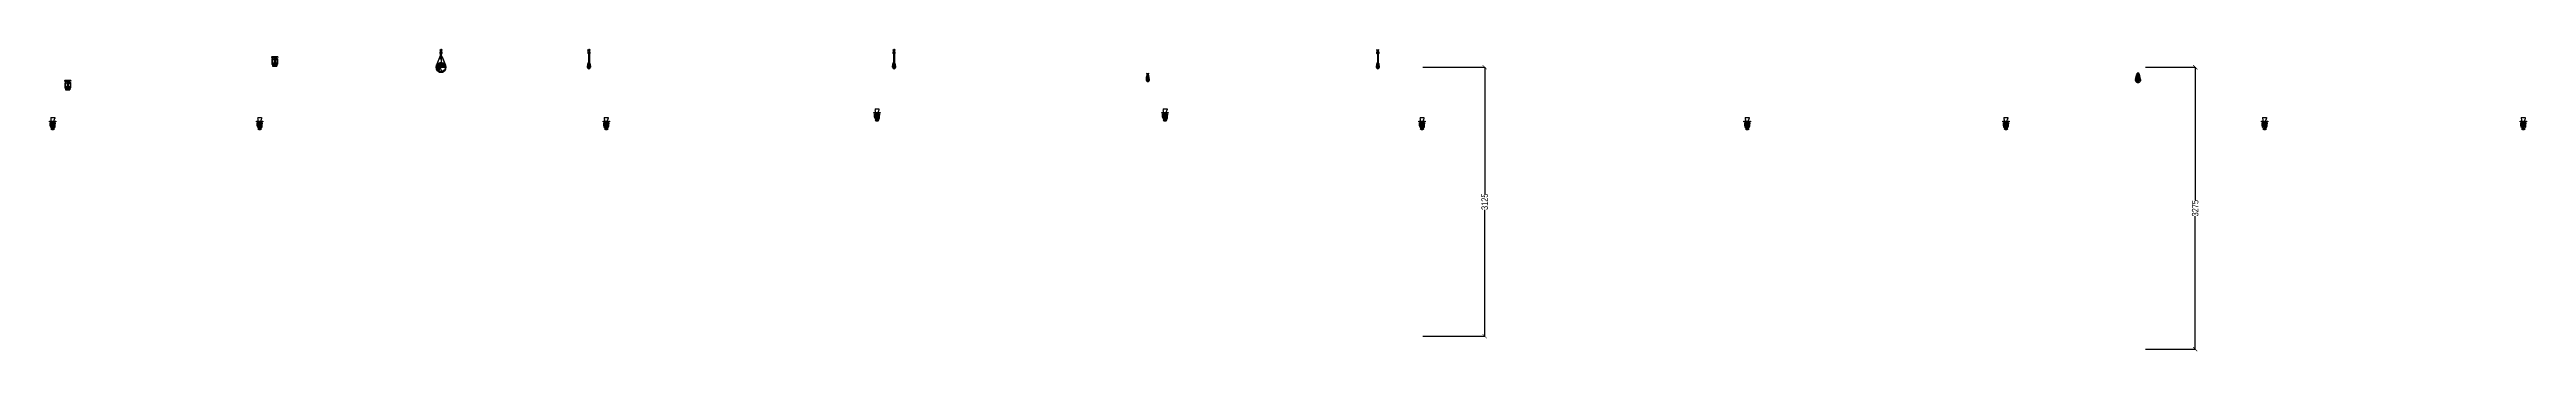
# Model space of a CAD drawing. Header units: millimetres. Extents: x -194958 to 83200, y -72620 to 64568.
# Drawn here: x 22113 to 50836, y 61059 to 64568 of the extents above; entities that cross this region are included whole.
import ezdxf

# ---------------------------------------------------------------- set-up
doc = ezdxf.new("R2010")
doc.units = ezdxf.units.MM
doc.header["$LTSCALE"] = 200
doc.header["$PDMODE"] = 3
doc.header["$PDSIZE"] = 150
for name, pattern in [('30005-M032-GRD-DBE03-2104$0$30005-PL032-GRD-DBEB1.2-2304$0$CENTER', [50.8, 31.75, -6.35, 6.35, -6.35]), ('30005-M032-GRD-DBE03-2104$0$30005-PL032-GRD-DBEB1.2-2304$0$phl_thick', [0]), ('CONTINOUS', [0]), ('DASH', [0.35, 0.25, -0.1])]:
    doc.linetypes.add(name, pattern=pattern)
doc.layers.get('Defpoints').update_dxf_attribs({"color": 8, "linetype": 'DASH'})
for name, color, linetype, lineweight in [('_GD-M-FP-PenSpr-68°C', 150, 'Continuous', 30), ('_GD-M-FP-SprnBrn-100mm', 7, 'CONTINOUS', 30), ('_GD-M-FP-SprnBrn-25mm', 1, 'CONTINOUS', 30), ('_GD-M-FP-SprnBrn-50mm', 4, 'CONTINOUS', 30), ('_GD-M-FP-UprSpr', 150, 'Continuous', 30), ('GD-M-FP-SprnMnLL', 230, 'Continuous', 30)]:
    doc.layers.add(name, color=color, linetype=linetype, lineweight=lineweight)
doc.layers.add('GD-M-SUPPORT', color=9, linetype='Continuous')
doc.styles.add('M-1', font='ARIALN.TTF')
doc.dimstyles.new('HALF', dxfattribs={"dimtxt": 75, "dimasz": 50, "dimexe": 0, "dimexo": 0, "dimgap": 0.09, "dimtad": 0, "dimdec": 0, "dimzin": 0, "dimdsep": 46, "dimtxsty": 'M-1', "dimblk": 'ARCHTICK', "dimcen": 0, "dimclrd": 256, "dimclre": 256, "dimclrt": 122, "dimadec": 0, "dimazin": 0, "dimtfac": 1, "dimtdec": 0, "dimtix": 1, "dimtofl": 0, "dimtmove": 0, "dimatfit": 0, "dimfxl": 1, "dimtolj": 1, "dimtzin": 0, "dimarcsym": 0})

# ---------------------------------------------------------------- blocks, each defined once
blk = doc.blocks.new('G$CD4ABA453')
for p, q in [((-23, 41), (-23, 29)), ((-23, 41), (23, 41)), ((-16, 0), (-16, 14)), ((16, 0), (16, 14)), ((23, 41), (23, 29)), ((-29, -56), (-29, -32)), ((-17, -56), (-17, -32)), ((-16, -10), (-16, -20)), ((-10, -97), (10, -97)), ((-6, -65), (-6, -32)), ((-4, -98), (4, -98)), ((-3, -79), (3, -79)), ((6, -65), (6, -32)), ((16, -10), (16, -20)), ((18, -56), (18, -32)), ((29, -56), (29, -32))]:
    blk.add_line(p, q)
blk.add_lwpolyline([(37, 0), (37, -10), (-37, -10), (-37, 0)], close=True)
blk.add_lwpolyline([(29, -32), (-29, -32), (-29, -23, -0.414214), (-26, -20), (26, -20, -0.414214), (29, -23)], format="xyb", close=True)
for points in [[(-3, -76), (3, -76)], [(3, -78), (-3, -78)]]:
    blk.add_lwpolyline(points)
for centre, radius, start, end in [((-8, 30), 15.7, 186.4449, 224.4999), ((-23, 14), 6.78, 358.374, 52.5708), ((23, 14), 6.78, 127.4292, 181.626), ((8, 30), 15.7, 315.5001, 353.5551), ((10, -56), 38.1, 179.1356, 244.7412), ((-19, -91), 1.81, 12.6804, 180.6017), ((-12, -88), 8.83, 202.3786, 268.4552), ((10, -56), 27.1, 178.7835, 241.5286), ((-15, -91), 1.81, 31.3881, 167.3196), ((-11, -90), 6.46, 182.0227, 275.3549), ((-12, -91), 1.81, 356.6084, 148.6119), ((-8, -91), 5.92, 168.389, 249.8043), ((-9, -91), 1.81, 197.6416, 347.3196), ((-15, -82), 12, 313.8174, 9.0225), ((-4, -92), 2.82, 21.5946, 158.4054), ((15, -64), 21, 180, 209.7137), ((-4, -97), 1.4, 177.917, 263.4767), ((-3, -75), 0.892, 123.246, 248.3085), ((0, -69), 6.35, 237.7427, 302.2573), ((-3, -77), 0.892, 111.6915, 248.3085), ((0, -81), 3.81, 24.5053, 155.4947), ((0, -91), 1.81, 192.6804, 347.3196), ((0, -91), 1.81, 192.6804, 347.3196), ((5, -92), 2.82, 21.5946, 158.4054), ((3, -75), 0.892, 291.6915, 56.754), ((3, -77), 0.892, 291.6915, 68.3085), ((15, -82), 12, 170.9775, 226.1826), ((-9, -56), 27.1, 298.4714, 1.2165), ((-15, -64), 21, 330.2863, 3.0996), ((4, -97), 1.4, 276.5233, 2.083), ((-9, -56), 38.1, 295.2588, 0.8644), ((9, -91), 1.81, 192.6804, 342.3584), ((8, -91), 5.92, 290.1957, 11.611), ((8, -91), 5.92, 290.1957, 11.611), ((11, -90), 6.46, 264.6451, 357.9773), ((12, -91), 1.81, 31.3881, 183.3916), ((13, -88), 8.83, 271.5448, 337.6214), ((16, -91), 1.81, 12.6804, 148.6119), ((19, -91), 1.81, 359.3983, 167.3196)]:
    blk.add_arc(centre, radius, start, end)
blk = doc.blocks.new('*U6878')
h = blk.add_hatch(color=256)
h.dxf.hatch_style = 1
edge = h.paths.add_edge_path()
edge.add_arc((0, 0), 50, 0, 180.0188)
edge.add_arc((-25, 0), 25, 180.0188, 359.8713)
edge.add_arc((25, 0), 25, 0.2763, 179.8713, ccw=False)
blk.add_lwpolyline([(50, 0, 1.000164), (-50, 0, 0.998713), (0, 0, -0.996472), (50, 0, -1.004834)], format="xyb")
for radius in [57.1, 50]:
    blk.add_circle((0, 0), radius)
at = {"layer": 'GD-M-SUPPORT', "linetype": '30005-M032-GRD-DBE03-2104$0$30005-PL032-GRD-DBEB1.2-2304$0$CENTER', "ltscale": 0.02}
for p, q in [((-61, 0), (61, 0)), ((0, 178), (0, -62))]:
    blk.add_line(p, q, dxfattribs=at)
at = {"layer": 'GD-M-SUPPORT', "linetype": '30005-M032-GRD-DBE03-2104$0$30005-PL032-GRD-DBEB1.2-2304$0$phl_thick'}
for p, q in [((-54, 22), (-16, 118)), ((-53, 21), (-15, 117)), ((-11, 122), (11, 122)), ((-11, 120), (11, 120)), ((-11, 120), (11, 120)), ((-11, 118), (-11, 120)), ((-11, 118), (11, 118)), ((11, 120), (11, 122)), ((53, 21), (15, 115)), ((54, 22), (16, 116))]:
    blk.add_line(p, q, dxfattribs=at)
at = {"layer": 'GD-M-SUPPORT'}
for p, q in [((-9, 122), (-9, 129)), ((-9, 122), (9, 122)), ((-9, 118), (9, 118)), ((-9, 118), (-9, 113)), ((-9, 118), (-8, 118)), ((-9, 118), (9, 118)), ((-8, 112), (-9, 113)), ((8, 175), (-8, 175)), ((-6, 118), (-8, 118)), ((-6, 113), (-8, 112)), ((8, 112), (-8, 112)), ((-7, 173), (-7, 162)), ((-7, 132), (7, 132)), ((-6, 118), (-6, 113)), ((-6, 118), (-2, 118)), ((-6, 113), (-2, 112)), ((-5, 118), (-5, 161)), ((-5, 93), (-5, 112)), ((5, 109), (-5, 111)), ((5, 109), (-5, 111)), ((5, 107), (-5, 109)), ((5, 104), (-5, 106)), ((5, 102), (-5, 104)), ((5, 100), (-5, 102)), ((5, 98), (-5, 100)), ((5, 95), (-5, 97)), ((5, 93), (-5, 95)), ((5, 93), (-5, 95)), ((5, 93), (-5, 93)), ((-4, 122), (-4, 129)), ((2, 111), (-1, 111)), ((2, 108), (-1, 109)), ((2, 108), (-1, 109)), ((2, 106), (-1, 107)), ((2, 104), (-1, 105)), ((2, 102), (-1, 102)), ((2, 99), (-1, 100)), ((2, 97), (-1, 98)), ((2, 95), (-1, 95)), ((6, 118), (2, 118)), ((6, 113), (2, 112)), ((4, 122), (4, 129)), ((5, 118), (5, 161)), ((5, 93), (5, 112)), ((6, 118), (6, 113)), ((6, 118), (8, 118)), ((6, 113), (8, 112)), ((7, 173), (7, 162)), ((8, 118), (8, 113)), ((8, 118), (8, 118)), ((8, 112), (8, 113)), ((9, 122), (9, 129))]:
    blk.add_line(p, q, dxfattribs=at)
blk.add_lwpolyline([(-14, 175), (-14, 174), (14, 174), (14, 175)], close=True, dxfattribs=at)
for points in [[(-14, 173), (-14, 162)], [(-8, 175), (-8, 188), (-12, 204), (-6, 206), (-3, 189), (-1, 206), (1, 206)], [(11, 174), (-11, 174)], [(-11, 161), (11, 161)], [(8, 175), (8, 188), (12, 204), (6, 206), (3, 189), (1, 207), (-1, 207)], [(14, 162), (14, 173)]]:
    blk.add_lwpolyline(points, dxfattribs=at)
at = {"layer": 'GD-M-SUPPORT', "linetype": '30005-M032-GRD-DBE03-2104$0$30005-PL032-GRD-DBEB1.2-2304$0$phl_thick'}
for centre, radius, start, end in [((0, 0), 58.6, 158, 22), ((0, 0), 57.1, 158, 22), ((-11, 116), 6, 90, 158), ((-11, 116), 4.5, 90, 158), ((11, 114), 6, 22, 90), ((11, 114), 4.5, 22, 90)]:
    blk.add_arc(centre, radius, start, end, dxfattribs=at)
at = {"layer": 'GD-M-SUPPORT'}
for centre, radius, start, end in [((-11, 168), 5.75, 52.4765, 127.5235), ((-11, 167), 5.75, 232.4765, 307.5235), ((-7, 129), 2.18, 90, 180), ((0, 153), 21.5, 70.9503, 109.0497), ((0, 182), 21.5, 250.9503, 289.0497), ((-6, 129), 2.18, 0, 90), ((-2, 129), 2.18, 90, 180), ((2, 129), 2.18, 0, 90), ((6, 129), 2.18, 90, 180), ((10, 168), 5.75, 52.4765, 127.5235), ((10, 167), 5.75, 232.4765, 307.5235), ((7, 129), 2.18, 0, 90)]:
    blk.add_arc(centre, radius, start, end, dxfattribs=at)
blk = doc.blocks.new('*U6879')
at = {"layer": 'GD-M-FP-SprnMnLL'}
h = blk.add_hatch(color=256, dxfattribs=at)
h.dxf.hatch_style = 1
edge = h.paths.add_edge_path()
edge.add_arc((-6, 0), 6.25, 180, 360, ccw=False)
edge.add_arc((0, 0), 12.5, 360, 180, ccw=False)
edge.add_arc((6, 0), 6.25, 0, 180)
at = {"layer": 'GD-M-FP-SprnMnLL', "color": 8, "linetype": '30005-M032-GRD-DBE03-2104$0$30005-PL032-GRD-DBEB1.2-2304$0$CENTER', "ltscale": 0.2}
for p, q in [((0, -18), (0, 18)), ((-18, 0), (18, 0))]:
    blk.add_line(p, q, dxfattribs=at)
at = {"layer": 'GD-M-FP-SprnMnLL'}
blk.add_lwpolyline([(0, 0, -1), (-12, 0, -1), (12, 0, 1), (0, 0, 3.40531)], format="xyb", dxfattribs=at)
for radius in [15.6, 12.5]:
    blk.add_circle((0, 0), radius, dxfattribs=at)
at = {"layer": 'GD-M-SUPPORT', "linetype": '30005-M032-GRD-DBE03-2104$0$30005-PL032-GRD-DBEB1.2-2304$0$phl_thick'}
for p, q in [((-14, 40), (-17, 1)), ((-16, 1), (-13, 38)), ((11, 42), (-12, 42)), ((12, 43), (-11, 43)), ((-11, 43), (-11, 42)), ((-11, 42), (11, 42)), ((-11, 41), (11, 41)), ((11, 41), (11, 42)), ((13, 40), (16, 1)), ((17, 1), (14, 41))]:
    blk.add_line(p, q, dxfattribs=at)
at = {"layer": 'GD-M-SUPPORT'}
for p, q in [((-9, 43), (-9, 51)), ((-9, 43), (9, 43)), ((8, 175), (-8, 175)), ((-8, 41), (8, 41)), ((-6, 40), (-8, 41)), ((-8, 40), (-8, 41)), ((-8, 41), (8, 41)), ((-8, 40), (-8, 35)), ((8, 35), (-8, 35)), ((-6, 35), (-8, 35)), ((-8, 35), (-8, 35)), ((-7, 173), (-7, 162)), ((-7, 53), (7, 53)), ((-6, 40), (-2, 41)), ((-6, 40), (-6, 35)), ((-6, 35), (-2, 35)), ((-5, 161), (-5, 53)), ((-5, 25), (-5, 35)), ((5, 31), (-5, 33)), ((5, 31), (-5, 33)), ((5, 29), (-5, 31)), ((5, 27), (-5, 29)), ((5, 25), (-5, 27)), ((5, 25), (-5, 25)), ((-4, 43), (-4, 51)), ((2, 33), (-1, 34)), ((2, 31), (-1, 32)), ((2, 31), (-1, 32)), ((2, 29), (-1, 29)), ((2, 26), (-1, 27)), ((-1, 25), (-1, 25)), ((5, 40), (2, 41)), ((5, 35), (2, 35)), ((4, 43), (4, 51)), ((5, 161), (5, 53)), ((5, 40), (8, 41)), ((5, 40), (5, 35)), ((5, 35), (8, 35)), ((5, 25), (5, 35)), ((7, 173), (7, 162)), ((8, 40), (8, 41)), ((8, 40), (8, 35)), ((8, 35), (8, 35)), ((9, 43), (9, 51))]:
    blk.add_line(p, q, dxfattribs=at)
at = {"layer": 'GD-M-SUPPORT', "linetype": '30005-M032-GRD-DBE03-2104$0$30005-PL032-GRD-DBEB1.2-2304$0$CENTER', "ltscale": 0.02}
blk.add_line((0, 176), (0, 25), dxfattribs=at)
at = {"layer": 'GD-M-SUPPORT'}
blk.add_lwpolyline([(-14, 175), (-14, 174), (14, 174), (14, 175)], close=True, dxfattribs=at)
for points in [[(-14, 173), (-14, 162)], [(-8, 175), (-8, 188), (-12, 204), (-6, 206), (-3, 189), (-1, 206), (2, 206)], [(11, 174), (-11, 174)], [(-10, 161), (11, 161)], [(8, 175), (8, 188), (12, 204), (7, 206), (3, 189), (2, 206), (-1, 206)], [(14, 162), (14, 173)]]:
    blk.add_lwpolyline(points, dxfattribs=at)
at = {"layer": 'GD-M-SUPPORT', "linetype": '30005-M032-GRD-DBE03-2104$0$30005-PL032-GRD-DBEB1.2-2304$0$phl_thick'}
for centre, radius, start, end in [((0, 0), 16.8, 175.9134, 3.7473), ((0, 0), 15.6, 175.9134, 3.7473), ((-12, 39), 2.35, 90, 175.9134), ((-11, 38), 2.35, 90, 175.9134), ((11, 39), 2.35, 3.7473, 90), ((12, 41), 2.35, 3.7473, 90)]:
    blk.add_arc(centre, radius, start, end, dxfattribs=at)
at = {"layer": 'GD-M-SUPPORT'}
for centre, radius, start, end in [((-10, 168), 5.71, 52.4765, 127.5235), ((-10, 167), 5.71, 232.4765, 307.5235), ((-7, 51), 2.17, 90, 180), ((0, 153), 21.3, 70.9503, 109.0497), ((0, 182), 21.3, 250.9503, 289.0497), ((-6, 51), 2.17, 0, 90), ((-2, 51), 2.17, 90, 180), ((2, 51), 2.17, 0, 90), ((6, 51), 2.17, 90, 180), ((11, 168), 5.71, 52.4765, 127.5235), ((11, 167), 5.71, 232.4765, 307.5235), ((7, 51), 2.17, 0, 90)]:
    blk.add_arc(centre, radius, start, end, dxfattribs=at)
blk = doc.blocks.new('*U6880')
at = {"layer": 'GD-M-FP-SprnMnLL'}
h = blk.add_hatch(color=256, dxfattribs=at)
h.dxf.hatch_style = 1
edge = h.paths.add_edge_path()
edge.add_arc((-6, 0), 6.25, 180, 360, ccw=False)
edge.add_arc((0, 0), 12.5, 360, 180, ccw=False)
edge.add_arc((6, 0), 6.25, 0, 180)
at = {"layer": 'GD-M-FP-SprnMnLL', "color": 8, "linetype": '30005-M032-GRD-DBE03-2104$0$30005-PL032-GRD-DBEB1.2-2304$0$CENTER', "ltscale": 0.2}
for p, q in [((0, -18), (0, 18)), ((-18, 0), (18, 0))]:
    blk.add_line(p, q, dxfattribs=at)
at = {"layer": 'GD-M-FP-SprnMnLL'}
blk.add_lwpolyline([(0, 0, -1), (-12, 0, -1), (12, 0, 1), (0, 0, 3.40531)], format="xyb", dxfattribs=at)
for radius in [15.6, 12.5]:
    blk.add_circle((0, 0), radius, dxfattribs=at)
at = {"layer": 'GD-M-SUPPORT', "linetype": '30005-M032-GRD-DBE03-2104$0$30005-PL032-GRD-DBEB1.2-2304$0$phl_thick'}
for p, q in [((-14, 40), (-17, 1)), ((-16, 1), (-13, 38)), ((11, 42), (-12, 42)), ((12, 43), (-11, 43)), ((-11, 43), (-11, 42)), ((-11, 42), (11, 42)), ((-11, 41), (11, 41)), ((11, 41), (11, 42)), ((13, 40), (16, 1)), ((17, 1), (14, 41))]:
    blk.add_line(p, q, dxfattribs=at)
at = {"layer": 'GD-M-SUPPORT'}
for p, q in [((-9, 43), (-9, 51)), ((-9, 43), (9, 43)), ((8, 175), (-8, 175)), ((-8, 41), (8, 41)), ((-6, 40), (-8, 41)), ((-8, 40), (-8, 41)), ((-8, 41), (8, 41)), ((-8, 40), (-8, 35)), ((8, 35), (-8, 35)), ((-6, 35), (-8, 35)), ((-8, 35), (-8, 35)), ((-7, 173), (-7, 162)), ((-7, 53), (7, 53)), ((-6, 40), (-2, 41)), ((-6, 40), (-6, 35)), ((-6, 35), (-2, 35)), ((-5, 161), (-5, 53)), ((-5, 25), (-5, 35)), ((5, 31), (-5, 33)), ((5, 31), (-5, 33)), ((5, 29), (-5, 31)), ((5, 27), (-5, 29)), ((5, 25), (-5, 27)), ((5, 25), (-5, 25)), ((-4, 43), (-4, 51)), ((2, 33), (-1, 34)), ((2, 31), (-1, 32)), ((2, 31), (-1, 32)), ((2, 29), (-1, 29)), ((2, 26), (-1, 27)), ((-1, 25), (-1, 25)), ((5, 40), (2, 41)), ((5, 35), (2, 35)), ((4, 43), (4, 51)), ((5, 161), (5, 53)), ((5, 40), (8, 41)), ((5, 40), (5, 35)), ((5, 35), (8, 35)), ((5, 25), (5, 35)), ((7, 173), (7, 162)), ((8, 40), (8, 41)), ((8, 40), (8, 35)), ((8, 35), (8, 35)), ((9, 43), (9, 51))]:
    blk.add_line(p, q, dxfattribs=at)
at = {"layer": 'GD-M-SUPPORT', "linetype": '30005-M032-GRD-DBE03-2104$0$30005-PL032-GRD-DBEB1.2-2304$0$CENTER', "ltscale": 0.02}
blk.add_line((0, 176), (0, 25), dxfattribs=at)
at = {"layer": 'GD-M-SUPPORT'}
blk.add_lwpolyline([(-14, 175), (-14, 174), (14, 174), (14, 175)], close=True, dxfattribs=at)
for points in [[(-14, 173), (-14, 162)], [(-8, 175), (-8, 188), (-12, 204), (-6, 206), (-3, 189), (-1, 206), (2, 206)], [(11, 174), (-11, 174)], [(-10, 161), (11, 161)], [(8, 175), (8, 188), (12, 204), (7, 206), (3, 189), (2, 206), (-1, 206)], [(14, 162), (14, 173)]]:
    blk.add_lwpolyline(points, dxfattribs=at)
at = {"layer": 'GD-M-SUPPORT', "linetype": '30005-M032-GRD-DBE03-2104$0$30005-PL032-GRD-DBEB1.2-2304$0$phl_thick'}
for centre, radius, start, end in [((0, 0), 16.8, 175.9134, 3.7473), ((0, 0), 15.6, 175.9134, 3.7473), ((-12, 39), 2.35, 90, 175.9134), ((-11, 38), 2.35, 90, 175.9134), ((11, 39), 2.35, 3.7473, 90), ((12, 41), 2.35, 3.7473, 90)]:
    blk.add_arc(centre, radius, start, end, dxfattribs=at)
at = {"layer": 'GD-M-SUPPORT'}
for centre, radius, start, end in [((-10, 168), 5.71, 52.4765, 127.5235), ((-10, 167), 5.71, 232.4765, 307.5235), ((-7, 51), 2.17, 90, 180), ((0, 153), 21.3, 70.9503, 109.0497), ((0, 182), 21.3, 250.9503, 289.0497), ((-6, 51), 2.17, 0, 90), ((-2, 51), 2.17, 90, 180), ((2, 51), 2.17, 0, 90), ((6, 51), 2.17, 90, 180), ((11, 168), 5.71, 52.4765, 127.5235), ((11, 167), 5.71, 232.4765, 307.5235), ((7, 51), 2.17, 0, 90)]:
    blk.add_arc(centre, radius, start, end, dxfattribs=at)
blk = doc.blocks.new('*U6948')
at = {"layer": 'GD-M-FP-SprnMnLL'}
h = blk.add_hatch(color=256, dxfattribs=at)
h.dxf.hatch_style = 1
edge = h.paths.add_edge_path()
edge.add_arc((-6, 0), 6.25, 180, 360, ccw=False)
edge.add_arc((0, 0), 12.5, 360, 180, ccw=False)
edge.add_arc((6, 0), 6.25, 0, 180)
at = {"layer": 'GD-M-FP-SprnMnLL', "color": 8, "linetype": '30005-M032-GRD-DBE03-2104$0$30005-PL032-GRD-DBEB1.2-2304$0$CENTER', "ltscale": 0.2}
for p, q in [((0, -18), (0, 18)), ((-18, 0), (18, 0))]:
    blk.add_line(p, q, dxfattribs=at)
at = {"layer": 'GD-M-FP-SprnMnLL'}
blk.add_lwpolyline([(0, 0, -1), (-12, 0, -1), (12, 0, 1), (0, 0, 3.40531)], format="xyb", dxfattribs=at)
for radius in [15.6, 12.5]:
    blk.add_circle((0, 0), radius, dxfattribs=at)
at = {"layer": 'GD-M-SUPPORT', "linetype": '30005-M032-GRD-DBE03-2104$0$30005-PL032-GRD-DBEB1.2-2304$0$phl_thick'}
for p, q in [((-14, 40), (-17, 1)), ((-16, 1), (-13, 38)), ((11, 42), (-12, 42)), ((12, 43), (-11, 43)), ((-11, 43), (-11, 42)), ((-11, 42), (11, 42)), ((-11, 41), (11, 41)), ((11, 41), (11, 42)), ((13, 40), (16, 1)), ((17, 1), (14, 41))]:
    blk.add_line(p, q, dxfattribs=at)
at = {"layer": 'GD-M-SUPPORT'}
for p, q in [((-9, 43), (-9, 51)), ((-9, 43), (9, 43)), ((8, 50), (-8, 50)), ((-8, 41), (8, 41)), ((-6, 40), (-8, 41)), ((-8, 40), (-8, 41)), ((-8, 41), (8, 41)), ((-8, 40), (-8, 35)), ((8, 35), (-8, 35)), ((-6, 35), (-8, 35)), ((-8, 35), (-8, 35)), ((-7, 53), (7, 53)), ((-7, 48), (-7, 37)), ((-6, 40), (-2, 41)), ((-6, 40), (-6, 35)), ((-6, 35), (-2, 35)), ((-5, 36), (-5, 53)), ((-5, 25), (-5, 35)), ((5, 31), (-5, 33)), ((5, 31), (-5, 33)), ((5, 29), (-5, 31)), ((5, 27), (-5, 29)), ((5, 25), (-5, 27)), ((5, 25), (-5, 25)), ((-4, 43), (-4, 51)), ((2, 33), (-1, 34)), ((2, 31), (-1, 32)), ((2, 31), (-1, 32)), ((2, 29), (-1, 29)), ((2, 26), (-1, 27)), ((-1, 25), (-1, 25)), ((5, 40), (2, 41)), ((5, 35), (2, 35)), ((4, 43), (4, 51)), ((5, 36), (5, 53)), ((5, 40), (8, 41)), ((5, 40), (5, 35)), ((5, 35), (8, 35)), ((5, 25), (5, 35)), ((7, 48), (7, 37)), ((8, 40), (8, 41)), ((8, 40), (8, 35)), ((8, 35), (8, 35)), ((9, 43), (9, 51))]:
    blk.add_line(p, q, dxfattribs=at)
at = {"layer": 'GD-M-SUPPORT', "linetype": '30005-M032-GRD-DBE03-2104$0$30005-PL032-GRD-DBEB1.2-2304$0$CENTER', "ltscale": 0.02}
blk.add_line((0, 51), (0, 25), dxfattribs=at)
at = {"layer": 'GD-M-SUPPORT'}
blk.add_lwpolyline([(-14, 50), (-14, 49), (14, 49), (14, 50)], close=True, dxfattribs=at)
for points in [[(-14, 48), (-14, 37)], [(-8, 50), (-8, 63), (-12, 79), (-6, 81), (-3, 64), (-1, 81), (2, 81)], [(11, 49), (-11, 49)], [(-10, 36), (11, 36)], [(8, 50), (8, 63), (12, 79), (7, 81), (3, 64), (2, 81), (-1, 81)], [(14, 37), (14, 48)]]:
    blk.add_lwpolyline(points, dxfattribs=at)
at = {"layer": 'GD-M-SUPPORT', "linetype": '30005-M032-GRD-DBE03-2104$0$30005-PL032-GRD-DBEB1.2-2304$0$phl_thick'}
for centre, radius, start, end in [((0, 0), 16.8, 175.9134, 3.7473), ((0, 0), 15.6, 175.9134, 3.7473), ((-12, 39), 2.35, 90, 175.9134), ((-11, 38), 2.35, 90, 175.9134), ((11, 39), 2.35, 3.7473, 90), ((12, 41), 2.35, 3.7473, 90)]:
    blk.add_arc(centre, radius, start, end, dxfattribs=at)
at = {"layer": 'GD-M-SUPPORT'}
for centre, radius, start, end in [((-10, 43), 5.71, 52.4765, 127.5235), ((-10, 42), 5.71, 232.4765, 307.5235), ((-7, 51), 2.17, 90, 180), ((0, 28), 21.3, 70.9503, 109.0497), ((0, 57), 21.3, 250.9503, 289.0497), ((-6, 51), 2.17, 0, 90), ((-2, 51), 2.17, 90, 180), ((2, 51), 2.17, 0, 90), ((6, 51), 2.17, 90, 180), ((7, 51), 2.17, 0, 90), ((11, 43), 5.71, 52.4765, 127.5235), ((11, 42), 5.71, 232.4765, 307.5235)]:
    blk.add_arc(centre, radius, start, end, dxfattribs=at)
blk = doc.blocks.new('*U6882')
at = {"layer": 'GD-M-FP-SprnMnLL'}
h = blk.add_hatch(color=256, dxfattribs=at)
h.dxf.hatch_style = 1
edge = h.paths.add_edge_path()
edge.add_arc((-6, 0), 6.25, 180, 360, ccw=False)
edge.add_arc((0, 0), 12.5, 360, 180, ccw=False)
edge.add_arc((6, 0), 6.25, 0, 180)
at = {"layer": 'GD-M-FP-SprnMnLL', "color": 8, "linetype": '30005-M032-GRD-DBE03-2104$0$30005-PL032-GRD-DBEB1.2-2304$0$CENTER', "ltscale": 0.2}
for p, q in [((0, -18), (0, 18)), ((-18, 0), (18, 0))]:
    blk.add_line(p, q, dxfattribs=at)
at = {"layer": 'GD-M-FP-SprnMnLL'}
blk.add_lwpolyline([(0, 0, -1), (-12, 0, -1), (12, 0, 1), (0, 0, 3.40531)], format="xyb", dxfattribs=at)
for radius in [15.6, 12.5]:
    blk.add_circle((0, 0), radius, dxfattribs=at)
at = {"layer": 'GD-M-SUPPORT', "linetype": '30005-M032-GRD-DBE03-2104$0$30005-PL032-GRD-DBEB1.2-2304$0$phl_thick'}
for p, q in [((-14, 40), (-17, 1)), ((-16, 1), (-13, 38)), ((11, 42), (-12, 42)), ((12, 43), (-11, 43)), ((-11, 43), (-11, 42)), ((-11, 42), (11, 42)), ((-11, 41), (11, 41)), ((11, 41), (11, 42)), ((13, 40), (16, 1)), ((17, 1), (14, 41))]:
    blk.add_line(p, q, dxfattribs=at)
at = {"layer": 'GD-M-SUPPORT'}
for p, q in [((-9, 43), (-9, 51)), ((-9, 43), (9, 43)), ((8, 175), (-8, 175)), ((-8, 41), (8, 41)), ((-6, 40), (-8, 41)), ((-8, 40), (-8, 41)), ((-8, 41), (8, 41)), ((-8, 40), (-8, 35)), ((8, 35), (-8, 35)), ((-6, 35), (-8, 35)), ((-8, 35), (-8, 35)), ((-7, 173), (-7, 162)), ((-7, 53), (7, 53)), ((-6, 40), (-2, 41)), ((-6, 40), (-6, 35)), ((-6, 35), (-2, 35)), ((-5, 161), (-5, 53)), ((-5, 25), (-5, 35)), ((5, 31), (-5, 33)), ((5, 31), (-5, 33)), ((5, 29), (-5, 31)), ((5, 27), (-5, 29)), ((5, 25), (-5, 27)), ((5, 25), (-5, 25)), ((-4, 43), (-4, 51)), ((2, 33), (-1, 34)), ((2, 31), (-1, 32)), ((2, 31), (-1, 32)), ((2, 29), (-1, 29)), ((2, 26), (-1, 27)), ((-1, 25), (-1, 25)), ((5, 40), (2, 41)), ((5, 35), (2, 35)), ((4, 43), (4, 51)), ((5, 161), (5, 53)), ((5, 40), (8, 41)), ((5, 40), (5, 35)), ((5, 35), (8, 35)), ((5, 25), (5, 35)), ((7, 173), (7, 162)), ((8, 40), (8, 41)), ((8, 40), (8, 35)), ((8, 35), (8, 35)), ((9, 43), (9, 51))]:
    blk.add_line(p, q, dxfattribs=at)
at = {"layer": 'GD-M-SUPPORT', "linetype": '30005-M032-GRD-DBE03-2104$0$30005-PL032-GRD-DBEB1.2-2304$0$CENTER', "ltscale": 0.02}
blk.add_line((0, 176), (0, 25), dxfattribs=at)
at = {"layer": 'GD-M-SUPPORT'}
blk.add_lwpolyline([(-14, 175), (-14, 174), (14, 174), (14, 175)], close=True, dxfattribs=at)
for points in [[(-14, 173), (-14, 162)], [(-8, 175), (-8, 188), (-12, 204), (-6, 206), (-3, 189), (-1, 206), (2, 206)], [(11, 174), (-11, 174)], [(-10, 161), (11, 161)], [(8, 175), (8, 188), (12, 204), (7, 206), (3, 189), (2, 206), (-1, 206)], [(14, 162), (14, 173)]]:
    blk.add_lwpolyline(points, dxfattribs=at)
at = {"layer": 'GD-M-SUPPORT', "linetype": '30005-M032-GRD-DBE03-2104$0$30005-PL032-GRD-DBEB1.2-2304$0$phl_thick'}
for centre, radius, start, end in [((0, 0), 16.8, 175.9134, 3.7473), ((0, 0), 15.6, 175.9134, 3.7473), ((-12, 39), 2.35, 90, 175.9134), ((-11, 38), 2.35, 90, 175.9134), ((11, 39), 2.35, 3.7473, 90), ((12, 41), 2.35, 3.7473, 90)]:
    blk.add_arc(centre, radius, start, end, dxfattribs=at)
at = {"layer": 'GD-M-SUPPORT'}
for centre, radius, start, end in [((-10, 168), 5.71, 52.4765, 127.5235), ((-10, 167), 5.71, 232.4765, 307.5235), ((-7, 51), 2.17, 90, 180), ((0, 153), 21.3, 70.9503, 109.0497), ((0, 182), 21.3, 250.9503, 289.0497), ((-6, 51), 2.17, 0, 90), ((-2, 51), 2.17, 90, 180), ((2, 51), 2.17, 0, 90), ((6, 51), 2.17, 90, 180), ((11, 168), 5.71, 52.4765, 127.5235), ((11, 167), 5.71, 232.4765, 307.5235), ((7, 51), 2.17, 0, 90)]:
    blk.add_arc(centre, radius, start, end, dxfattribs=at)
blk = doc.blocks.new('*U6925')
h = blk.add_hatch(color=256)
h.dxf.hatch_style = 1
edge = h.paths.add_edge_path()
edge.add_arc((0, 0), 25, 0, 180)
edge.add_arc((-12, 0), 12.5, 180, 0)
edge.add_arc((12, 0), 12.5, 360, 180, ccw=False)
blk.add_lwpolyline([(25, 0, 1), (-25, 0, 1), (0, 0, -1)], format="xyb", close=True)
for radius in [28, 25]:
    blk.add_circle((0, 0), radius)
at = {"layer": 'GD-M-SUPPORT', "linetype": '30005-M032-GRD-DBE03-2104$0$30005-PL032-GRD-DBEB1.2-2304$0$CENTER', "ltscale": 0.02}
for p, q in [((-35, 0), (35, 0)), ((0, 51), (0, -32))]:
    blk.add_line(p, q, dxfattribs=at)
at = {"layer": 'GD-M-SUPPORT', "linetype": '30005-M032-GRD-DBE03-2104$0$30005-PL032-GRD-DBEB1.2-2304$0$phl_thick'}
for p, q in [((-30, 10), (-15, 69)), ((-29, 10), (-14, 69)), ((-11, 72), (11, 72)), ((-11, 71), (11, 71)), ((-11, 71), (11, 71)), ((-11, 70), (-11, 71)), ((-11, 70), (11, 70)), ((11, 71), (11, 72)), ((29, 10), (14, 68)), ((30, 10), (15, 68))]:
    blk.add_line(p, q, dxfattribs=at)
at = {"layer": 'GD-M-SUPPORT'}
for p, q in [((-9, 72), (-9, 80)), ((-9, 72), (9, 72)), ((-8, 70), (8, 70)), ((-8, 70), (-8, 65)), ((-5, 70), (-8, 70)), ((-8, 70), (-8, 70)), ((-8, 70), (8, 70)), ((-5, 65), (-8, 64)), ((-8, 64), (-8, 65)), ((8, 64), (-8, 64)), ((8, 50), (-8, 50)), ((-7, 82), (7, 82)), ((-7, 48), (-7, 37)), ((-5, 36), (-5, 82)), ((-5, 70), (-5, 65)), ((-5, 70), (-2, 70)), ((-5, 65), (-2, 64)), ((-5, 45), (-5, 64)), ((5, 61), (-5, 63)), ((5, 61), (-5, 63)), ((5, 59), (-5, 61)), ((5, 56), (-5, 58)), ((5, 54), (-5, 56)), ((5, 52), (-5, 54)), ((5, 50), (-5, 51)), ((5, 47), (-5, 49)), ((5, 45), (-5, 47)), ((5, 45), (-5, 47)), ((5, 45), (-5, 45)), ((-4, 72), (-4, 80)), ((2, 63), (-1, 63)), ((2, 60), (-1, 61)), ((2, 60), (-1, 61)), ((2, 58), (-1, 59)), ((2, 56), (-1, 56)), ((2, 54), (-1, 54)), ((2, 51), (-1, 52)), ((2, 49), (-1, 50)), ((2, 47), (-1, 47)), ((5, 70), (2, 70)), ((5, 65), (2, 64)), ((4, 72), (4, 80)), ((5, 36), (5, 82)), ((5, 70), (5, 65)), ((5, 70), (8, 70)), ((5, 65), (8, 64)), ((5, 45), (5, 64)), ((7, 48), (7, 37)), ((8, 70), (8, 65)), ((8, 70), (8, 70)), ((8, 64), (8, 65)), ((9, 72), (9, 80))]:
    blk.add_line(p, q, dxfattribs=at)
blk.add_lwpolyline([(-14, 50), (-14, 49), (14, 49), (14, 50)], close=True, dxfattribs=at)
for points in [[(-14, 48), (-14, 37)], [(-8, 50), (-8, 63), (-12, 79), (-6, 81), (-3, 64), (-1, 81), (2, 81)], [(11, 49), (-11, 49)], [(-10, 36), (11, 36)], [(8, 50), (8, 63), (12, 79), (6, 81), (3, 64), (2, 81), (-1, 81)], [(14, 37), (14, 48)]]:
    blk.add_lwpolyline(points, dxfattribs=at)
at = {"layer": 'GD-M-SUPPORT', "linetype": '30005-M032-GRD-DBE03-2104$0$30005-PL032-GRD-DBEB1.2-2304$0$phl_thick'}
for centre, radius, start, end in [((0, 2), 31.1, 165.05, 14.95), ((0, 2), 30.1, 165.05, 14.95), ((-11, 68), 4, 90, 165.05), ((-11, 68), 3, 90, 165.05), ((11, 67), 4, 14.95, 90), ((11, 67), 3, 14.95, 90)]:
    blk.add_arc(centre, radius, start, end, dxfattribs=at)
at = {"layer": 'GD-M-SUPPORT'}
for centre, radius, start, end in [((-10, 43), 5.71, 52.4765, 127.5235), ((-10, 42), 5.71, 232.4765, 307.5235), ((-7, 80), 2.17, 90, 180), ((0, 28), 21.3, 70.9503, 109.0497), ((0, 57), 21.3, 250.9503, 289.0497), ((-6, 80), 2.17, 0, 90), ((-2, 80), 2.17, 90, 180), ((2, 80), 2.17, 0, 90), ((6, 80), 2.17, 90, 180), ((7, 80), 2.17, 0, 90), ((10, 43), 5.71, 52.4765, 127.5235), ((10, 42), 5.71, 232.4765, 307.5235)]:
    blk.add_arc(centre, radius, start, end, dxfattribs=at)
blk = doc.blocks.new('_ARCHTICK')
at = {"color": 0, "linetype": 'ByBlock', "const_width": 0.15}
blk.add_lwpolyline([(-0.5, -0.5), (0.5, 0.5)], dxfattribs=at)
blk = doc.blocks.new('*D6961')
at = {"layer": '_GD-M-FP-SprnBrn-25mm', "lineweight": -2}
for p, q in [((46418, 64362), (46995, 64362)), ((46995, 64362), (46995, 62816)), ((46995, 61087), (46995, 62632)), ((46418, 61087), (46995, 61087))]:
    blk.add_line(p, q, dxfattribs=at)
at = {"layer": 'Defpoints', "color": 0}
for p in [(46418, 64362), (46418, 61087), (46995, 61087)]:
    blk.add_point(p, dxfattribs=at)
at = {"layer": '_GD-M-FP-SprnBrn-25mm', "linetype": 'ByBlock', "lineweight": -2, "xscale": 50, "yscale": 50, "zscale": 50}
for p, rotation in [((46995, 64362), 90), ((46995, 61087), 270)]:
    blk.add_blockref('_ARCHTICK', p, dxfattribs=dict(at, rotation=rotation))
at = {"layer": '_GD-M-FP-SprnBrn-25mm', "color": 122, "insert": (46995, 62724), "char_height": 75, "attachment_point": 5, "rotation": 90, "style": 'M-1'}
blk.add_mtext('\\A1;3275', dxfattribs=at)
blk = doc.blocks.new('*D6962')
at = {"layer": '_GD-M-FP-SprnBrn-25mm', "lineweight": -2}
for p, q in [((38037, 64362), (38756, 64362)), ((38756, 64362), (38756, 62891)), ((38756, 61237), (38756, 62707)), ((38037, 61237), (38756, 61237))]:
    blk.add_line(p, q, dxfattribs=at)
at = {"layer": 'Defpoints', "color": 0}
for p in [(38037, 64362), (38037, 61237), (38756, 61237)]:
    blk.add_point(p, dxfattribs=at)
at = {"layer": '_GD-M-FP-SprnBrn-25mm', "linetype": 'ByBlock', "lineweight": -2, "xscale": 50, "yscale": 50, "zscale": 50}
for p, rotation in [((38756, 64362), 90), ((38756, 61237), 270)]:
    blk.add_blockref('_ARCHTICK', p, dxfattribs=dict(at, rotation=rotation))
at = {"layer": '_GD-M-FP-SprnBrn-25mm', "color": 122, "insert": (38756, 62799), "char_height": 75, "attachment_point": 5, "rotation": 90, "style": 'M-1'}
blk.add_mtext('\\A1;3125', dxfattribs=at)
blk = doc.blocks.new('G$CF50D99B9')
for p, q in [((-46, 130), (-46, 126)), ((-43, 126), (-46, 126)), ((-43, 130), (-43, 126)), ((-40, 104), (-41, 28)), ((-37, 24), (-41, 28)), ((-10, 130), (-40, 104)), ((-38, 137), (38, 137)), ((-36, 134), (-38, 134)), ((-37, 24), (-37, 100)), ((-37, 24), (37, 24)), ((-36, 134), (-36, 126)), ((-33, 126), (-36, 126)), ((-30, 106), (-34, 102)), ((-10, 105), (-34, 83)), ((-34, 102), (-34, 35)), ((-34, 19), (34, 19)), ((-26, 134), (-33, 134)), ((-33, 134), (-33, 126)), ((-33, 32), (33, 32)), ((-31, 32), (-31, 24)), ((-31, 15), (-31, 0)), ((-31, 15), (31, 15)), ((-31, 0), (31, 0)), ((-26, 134), (-26, 126)), ((-23, 126), (-26, 126)), ((-26, 15), (-26, 19)), ((-23, 134), (-23, 126)), ((-16, 134), (-23, 134)), ((-22, 42), (-13, 32)), ((-16, 134), (-16, 126)), ((-13, 126), (-16, 126)), ((-13, 134), (-13, 126)), ((-6, 134), (-13, 134)), ((-8, 106), (-10, 138)), ((-7, 105), (-10, 105)), ((-9, 139), (9, 139)), ((-7, 105), (-7, 103)), ((-7, 105), (7, 105)), ((-7, 102), (7, 102)), ((-6, 134), (-6, 126)), ((-3, 126), (-6, 126)), ((-6, 102), (-6, 46)), ((-3, 134), (-3, 126)), ((6, 134), (-3, 134)), ((6, 134), (6, 126)), ((9, 126), (6, 126)), ((6, 102), (6, 46)), ((7, 105), (7, 103)), ((7, 105), (10, 105)), ((8, 106), (10, 138)), ((9, 134), (9, 126)), ((16, 134), (9, 134)), ((10, 130), (40, 104)), ((10, 105), (34, 83)), ((22, 42), (13, 32)), ((16, 134), (16, 126)), ((19, 126), (16, 126)), ((19, 134), (19, 126)), ((28, 134), (19, 134)), ((26, 15), (26, 19)), ((28, 134), (28, 126)), ((31, 126), (28, 126)), ((30, 106), (34, 102)), ((38, 134), (31, 134)), ((31, 134), (31, 126)), ((31, 32), (31, 24)), ((31, 15), (31, 0)), ((34, 102), (34, 35)), ((37, 24), (37, 100)), ((37, 24), (41, 28)), ((40, 104), (41, 28)), ((43, 130), (43, 126)), ((43, 126), (46, 126)), ((46, 130), (46, 126))]:
    blk.add_line(p, q)
blk.add_lwpolyline([(-25, 42), (-25, 46), (25, 46), (25, 42)], close=True)
for centre, radius, start, end in [((-37, 128), 9.28, 95.0523, 163.9761), ((-37, 128), 6.29, 95.0523, 160.5041), ((-33, 36), 3.76, 180, 270), ((-31, 35), 2.93, 180, 270), ((-35, 22), 3.02, 293.3083, 38.7385), ((-9, 138), 1.24, 90, 183.442), ((-7, 106), 1.24, 183.442, 270), ((-7, 103), 0.464, 180, 270), ((7, 106), 1.24, 270, 356.558), ((7, 103), 0.464, 270, 0), ((9, 138), 1.24, 356.558, 90), ((31, 35), 2.93, 270, 0), ((35, 22), 3.02, 141.2615, 246.6917), ((33, 36), 3.76, 270, 0), ((37, 128), 6.29, 19.4959, 84.9477), ((37, 128), 9.28, 16.0239, 84.9477), ((71, -7), 49.9, 171.4228, 172.7319)]:
    blk.add_arc(centre, radius, start, end)

msp = doc.modelspace()

# ---------------------------------------------------------------- block references
at = {"layer": '_GD-M-FP-PenSpr-68°C'}
for p in [(22150, 63736.6, 884865.5), (24550, 63736.6), (28568.9, 63736.6), (31708.9, 63836.7, 0.4), (35048.9, 63836.7, 0), (38028.9, 63736.6), (41799.8, 63736.6), (44799.8, 63736.6), (47799.8, 63736.6), (50799.8, 63736.6)]:
    msp.add_blockref('G$CD4ABA453', p, dxfattribs=at)
at = {"layer": '_GD-M-FP-SprnBrn-100mm', "rotation": 359.9999999999998}
msp.add_blockref('*U6878', (26653.6, 64361.6), dxfattribs=at)
at = {"layer": '_GD-M-FP-SprnBrn-25mm', "rotation": 359.9999999999998}
for name, p in [('*U6879', (28368.9, 64361.6)), ('*U6880', (31906.4, 64361.6, 0)), ('*U6882', (37516.5, 64361.6)), ('*U6948', (34848.9, 64211.6, 0))]:
    msp.add_blockref(name, p, dxfattribs=at)
at = {"layer": '_GD-M-FP-SprnBrn-50mm', "rotation": 359.9999999999998}
msp.add_blockref('*U6925', (46332.4, 64211.6), dxfattribs=at)
at = {"layer": '_GD-M-FP-UprSpr', "xscale": 0.8, "yscale": 0.8, "zscale": 0.8}
for p in [(24725, 64375.4), (22325, 64100.4)]:
    msp.add_blockref('G$CF50D99B9', p, dxfattribs=at)

# ---------------------------------------------------------------- dimensions: what is measured, and where the dimension line sits
at = {"layer": '_GD-M-FP-SprnBrn-25mm'}
for base, p1, p2, picture, middle in [((38756, 61236.6), (38036.7, 64361.6), (38036.7, 61236.6), '*D6962', (38756, 62799.1)), ((46994.6, 61086.6), (46417.7, 64361.6), (46417.7, 61086.6), '*D6961', (46994.6, 62724.1))]:
    dim = msp.add_linear_dim(base=base, p1=p1, p2=p2, angle=90, dimstyle='HALF', dxfattribs=at)
    dim.commit()
    dim.dimension.update_dxf_attribs({"geometry": picture, "text_midpoint": middle})

doc.saveas('drawing.dxf')
